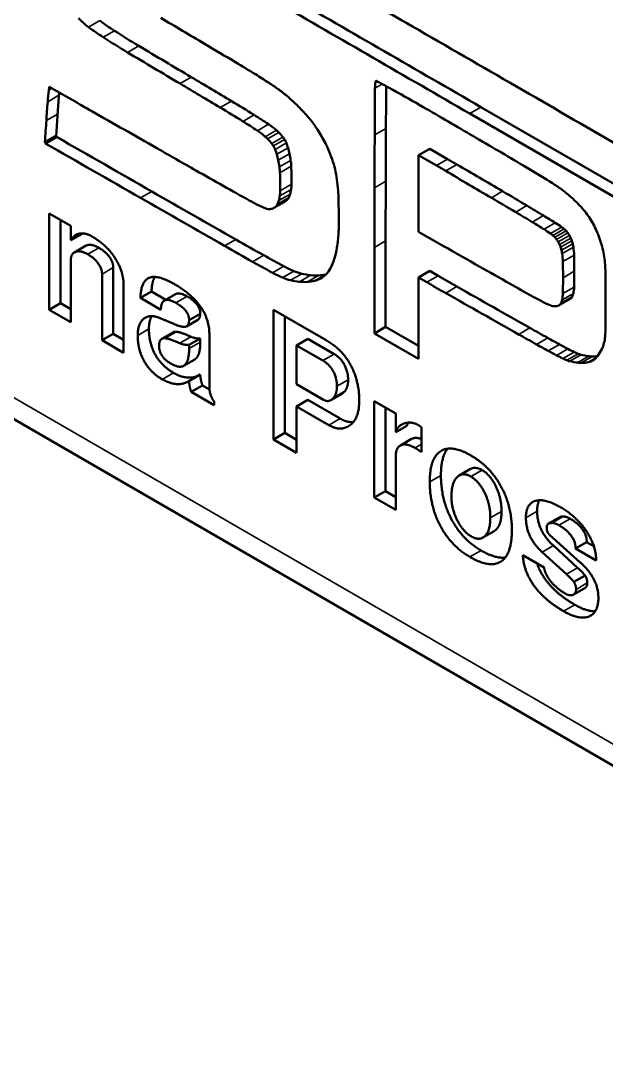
# Model space of a CAD drawing. Header units: inches. Extents: x -20.7 to 49, y -43 to 17.2.
# Drawn here: x -18.322 to -16.14, y -9.026 to -5.21 of the extents above; entities that cross this region are included whole.
import ezdxf

# ---------------------------------------------------------------- set-up
doc = ezdxf.new("R2010")
doc.units = ezdxf.units.IN
doc.header["$MEASUREMENT"] = 0
doc.layers.add('Visible (ANSI)', color=7, linetype='Continuous', lineweight=50)
doc.layers.add('Visible Narrow (ANSI)', color=7, linetype='Continuous', lineweight=35)

msp = doc.modelspace()

# ---------------------------------------------------------------- linework, layer by layer
at = {"layer": 'Visible (ANSI)'}
for p, q in [((-20.66641742642723, -5.354012772412722), (-14.30584887417694, -9.026288738253491)), ((-18.21634380644848, -5.469354653335103), (-18.21486489894385, -5.457158498948461)), ((-18.21486489894385, -5.457158498948461), (-18.10971665165224, -5.516875351595544)), ((-15.7037154780267, -6.053799111724228), (-16.60762189301346, -5.531988608741021)), ((-15.74547375250622, -6.077908262735873), (-16.64938016749298, -5.556097759752666)), ((-16.84003608765901, -5.71111177465129), (-16.79827781317949, -5.687002623639645)), ((-16.84003608765901, -5.71111177465129), (-16.84003608765901, -5.995924807594158)), ((-16.77344452130503, -5.749589833157549), (-16.84003608765901, -5.71111177465129)), ((-16.73168624682551, -5.725480682145903), (-16.79827781317949, -5.687002623639645)), ((-17.37794841104986, -5.907113688844465), (-17.33619013657034, -5.88300453783282)), ((-18.21458766583158, -5.927585011195958), (-18.1343832039619, -5.973891078846631)), ((-18.21458766583158, -6.286035219082943), (-18.21458766583158, -5.927585011195958)), ((-18.17282939135206, -6.261926068071298), (-18.17282939135206, -5.951694162207604)), ((-18.1343832039619, -5.973891078846631), (-18.1343832039619, -6.027508630863198)), ((-18.1343832039619, -6.027508630863198), (-18.09262492948238, -6.003399479851553)), ((-16.84003608765901, -5.995924807594158), (-16.74654546494529, -6.049089706411713)), ((-18.12125501403575, -6.072352517247985), (-18.07949673955623, -6.04824336623634)), ((-17.00405472399896, -6.373985201551945), (-17.00401815965245, -6.053933142998095)), ((-16.96229644951944, -6.3498760505403), (-16.96225988517293, -6.02982399198645)), ((-18.1343832039619, -6.101373370354554), (-18.1343832039619, -6.332341286733614)), ((-17.97637716693441, -6.375347812721729), (-17.97637716693441, -6.129381979694677)), ((-16.84003608765901, -6.165653553097517), (-16.79827781317949, -6.141544402085872)), ((-16.76711427227483, -6.159548044361107), (-16.79827781317949, -6.141544402085872)), ((-18.01813544141393, -6.399456963733374), (-18.01813544141393, -6.153491130706323)), ((-16.84003608765901, -6.165653553097517), (-16.84003608765901, -6.468681405394933)), ((-16.80887254675435, -6.183657195372752), (-16.84003608765901, -6.165653553097517)), ((-17.93793097954424, -6.194547927530198), (-17.93793097954424, -6.445763031384046)), ((-17.87558581080344, -6.242166312887569), (-17.83382753632392, -6.218057161875924)), ((-17.78064013630374, -6.24876492159507), (-17.83382753632392, -6.218057161875924)), ((-17.79927792198005, -6.286222693041043), (-17.87558581080344, -6.242166312887569)), ((-17.78595681334681, -6.251834506517082), (-17.74419853886729, -6.227725355505437)), ((-16.31671775395882, -6.269458458165047), (-16.2749594794793, -6.245349307153401)), ((-18.21458766583158, -6.286035219082943), (-18.17282939135206, -6.261926068071298)), ((-18.1343832039619, -6.332341286733614), (-18.21458766583158, -6.286035219082943)), ((-18.1343832039619, -6.284122984710324), (-18.17282939135206, -6.261926068071298)), ((-17.3797468906617, -6.285847745124843), (-17.18329466624404, -6.399269489775275)), ((-17.3797468906617, -6.768030765357752), (-17.3797468906617, -6.285847745124843)), ((-17.70363870132141, -6.347639161714565), (-17.66188042684189, -6.32353001070292)), ((-17.69407044972994, -6.325217276325819), (-17.65231217525042, -6.301108125314173)), ((-17.33798861618218, -6.743921614346107), (-17.33798861618218, -6.309956896136488)), ((-17.79580272045888, -6.394270441391868), (-17.75404444597936, -6.370161290380222)), ((-17.785639916318, -6.391958005409379), (-17.74388164183848, -6.367848854397733)), ((-17.00405472399896, -6.373985201551945), (-16.96229644951944, -6.3498760505403)), ((-16.84003608765901, -6.420463103371643), (-16.96229644951944, -6.3498760505403)), ((-18.01813544141393, -6.399456963733374), (-17.97637716693441, -6.375347812721729)), ((-17.93793097954424, -6.445763031384046), (-18.01813544141393, -6.399456963733374)), ((-17.93793097954424, -6.397544729360756), (-17.97637716693441, -6.375347812721729)), ((-17.69407044972994, -6.416704567878563), (-17.65231217525042, -6.392595416866918)), ((-17.65231217525042, -6.40646848976631), (-17.65231217525042, -6.392595416866918)), ((-17.6184119897476, -6.380147146049086), (-17.6184119897476, -6.578119645802566)), ((-17.29369756922256, -6.418391833501462), (-17.25193929474304, -6.394282682489817)), ((-17.15387553974448, -6.450899817835984), (-17.25193929474304, -6.394282682489817)), ((-16.84003608765901, -6.468681405394933), (-17.00405472399896, -6.373985201551945)), ((-17.69407044972994, -6.430577640777955), (-17.69407044972994, -6.416704567878563)), ((-17.195633814224, -6.475008968847629), (-17.29369756922256, -6.418391833501462)), ((-17.29369756922256, -6.418391833501462), (-17.29369756922256, -6.562746781238376)), ((-17.71440325495717, -6.494490793888473), (-17.67264498047765, -6.470381642876828)), ((-17.69471987857099, -6.551310869794283), (-17.65296160409147, -6.527201718782638)), ((-17.29369756922256, -6.562746781238376), (-17.19336081328032, -6.620676234291241)), ((-17.68595258921681, -6.591242822869559), (-17.64419431473729, -6.567133671857913)), ((-17.60055269661873, -6.640548473849829), (-17.68595258921681, -6.591242822869559)), ((-17.61827941476975, -6.582095646330197), (-17.64419431473729, -6.567133671857913)), ((-17.16635125569042, -6.622386541264588), (-17.1245929812109, -6.598277390252942)), ((-17.15796694144309, -6.615239489506344), (-17.11620866696357, -6.591130338494699)), ((-17.60055269661873, -6.628550140531436), (-17.60055269661873, -6.640548473849829)), ((-17.29369756922256, -6.645610270718525), (-17.25193929474304, -6.621501119706879)), ((-17.1321196735693, -6.690679010245739), (-17.25193929474304, -6.621501119706879)), ((-17.0050264493758, -6.625925505118038), (-16.92482198750611, -6.67223157276871)), ((-17.0050264493758, -6.984375713005021), (-17.0050264493758, -6.625925505118038)), ((-17.29369756922256, -6.645610270718525), (-17.29369756922256, -6.817711364254222)), ((-17.17387794804882, -6.714788161257384), (-17.29369756922256, -6.645610270718525)), ((-16.96326817489627, -6.960266561993376), (-16.96326817489627, -6.650034656129683)), ((-16.92482198750611, -6.67223157276871), (-16.92482198750611, -6.741596937265668)), ((-17.3797468906617, -6.768030765357752), (-17.33798861618218, -6.743921614346107)), ((-17.29369756922256, -6.769493062230931), (-17.33798861618218, -6.743921614346107)), ((-16.92482198750611, -6.741596937265668), (-16.88306371302659, -6.717487786254023)), ((-16.82903123345122, -6.723037015413778), (-16.82903123345122, -6.815649150715123)), ((-17.29369756922256, -6.817711364254222), (-17.3797468906617, -6.768030765357752)), ((-16.90714920642669, -6.790770897499476), (-16.86539093194717, -6.766661746487831)), ((-16.92482198750611, -6.831584437153613), (-16.92482198750611, -7.030681780655693)), ((-16.6881001872433, -6.902331168491227), (-16.64634191276378, -6.878222017479581)), ((-17.0050264493758, -6.984375713005021), (-16.96326817489627, -6.960266561993376)), ((-16.92482198750611, -6.982463478632403), (-16.96326817489627, -6.960266561993376)), ((-16.92482198750611, -7.030681780655693), (-17.0050264493758, -6.984375713005021)), ((-16.35602886966547, -7.081525303948502), (-16.31427059518595, -7.057416152936857)), ((-16.34715503339206, -7.079237535803563), (-16.30539675891254, -7.055128384791918)), ((-16.59979589405597, -7.133266284662083), (-16.55803761957645, -7.109157133650438)), ((-16.35235046412046, -7.123106441998938), (-16.23772627367512, -7.225654697079575)), ((-16.24759759205908, -7.245601926221405), (-16.33786820096504, -7.163113384657454)), ((-16.255585566804, -7.174474306518306), (-16.21382729232448, -7.150365155506661)), ((-16.18695344169322, -7.165880780402779), (-16.21382729232448, -7.150365155506661)), ((-16.4513883623806, -7.198658447113191), (-16.37248275819301, -7.244214618931465)), ((-16.2893558665386, -7.26971107723305), (-16.37962647544457, -7.1872225356691)), ((-16.17830353471904, -7.219093108546081), (-16.255585566804, -7.174474306518306)), ((-16.26143042637345, -7.298582066780431), (-16.21967215189393, -7.274472915768786)), ((-16.26231476939545, -7.345486708093242), (-16.22055649491593, -7.321377557081597))]:
    msp.add_line(p, q, dxfattribs=at)
for centre, major_axis, ratio, start_param, end_param in [((-15.84172924837418, -1343.945202862915), (819.4303217802291, -1419.294950586067), 0.5773502691896257, 2.357075126349832, 2.357371126349292), ((-16.58432003759128, -1310.071571963932), (-798.8263174365055, 1383.607768223171), 0.5773502691896257, 5.497844733846536, 5.498481271449939), ((-16.54256176311176, -1310.04746281292), (-798.8263174365055, 1383.607768223171), 0.5773502691896257, 5.497844733846536, 5.498481271449939), ((-18.04545179455095, -5.060222925556531), (-0.1159531633654792, 0.2008367702473719), 0.5773502691896258, 1.978070362610501, 2.213567604955896), ((-17.93523679591086, -4.525174454568746), (-0.456499281329668, 0.7906799488817721), 0.5773502691896256, 2.213568291378627, 2.298591484317427), ((-16.61211538387863, 91.52721757874778), (59.65890067261019, -103.332247088666), 0.5773502691896257, 5.483709207286358, 5.485645207135187), ((-17.97699507039038, -4.54928360558039), (-0.456499281329668, 0.7906799488817721), 0.5773502691896256, 2.213568291378627, 2.298591484317427), ((-17.840251518295, -2.67809157778331), (-1.623119299739096, 2.811325093894118), 0.5773502691896257, 2.298590823245307, 2.338409507909283), ((-15.72614770479738, -1496.780343821945), (912.9815207604834, -1581.330380328875), 0.5773502691896256, 2.356774407754537, 2.357074407753975), ((-17.88200979277452, -2.702200728794955), (-1.623119299739096, 2.811325093894118), 0.5773502691896257, 2.298590823245307, 2.338409507909283), ((-17.94358644518659, -34.32338474618737), (17.8850010467276, -30.97773050635901), 0.577350269189626, 2.339481550370373, 2.344053548379344), ((-17.25075875108082, 37.91297438473907), (-26.72188336881681, 46.28365966872688), 0.5773502691896257, 2.338409345107664, 2.343573342238757), ((-17.2090004766013, 37.93708353575071), (-26.72188336881681, 46.28365966872688), 0.5773502691896257, 2.338409345107664, 2.343573342238757), ((-17.59486000382535, -10.43334487003134), (3.130045082935573, -5.4213971136263), 0.5773502691896257, 2.322877524408128, 2.339481429042408), ((-17.51414495667402, -7.683458939972103), (1.416602835627054, -2.453628085452539), 0.5773502691896258, 2.297464468573583, 2.322876126700528), ((-18.14680749570808, -43.54726197200255), (-23.4829193524953, 40.67360942856433), 0.5773502691896256, 5.480662989049133, 5.485166987145628), ((-18.10504922122856, -43.52315282099091), (-23.4829193524953, 40.67360942856433), 0.5773502691896256, 5.480662989049133, 5.485166987145628), ((-17.42842275794925, -6.049477035957707), (0.3839095331274518, -0.6649508168868855), 0.5773502691896255, 2.230337486483585, 2.297463184545499), ((-16.8516911250965, -5.549940704369442), (-0.1062538866603202, 0.1840371301973395), 0.5773502691896258, 0.6535125750144335, 0.7781082628256577), ((-16.9452557626677, -5.481589024085976), (-0.03951409916108949, 0.06844042736232168), 0.5773502691896257, 0.5887239911471767, 0.65351432438539), ((-16.99329145954045, -5.442803840727849), (-0.004880053503209216, 0.008452500611212848), 0.5773502691896258, 0.286385001778644, 0.5887239237072874), ((-16.99655487316151, -5.438865923183642), (-0.002251994095445549, 0.003900568191656807), 0.5773502691896257, 6.071783556126975, 6.569569807039721), ((-16.99526600127473, -5.441911662124486), (-0.003930422183786712, 0.006807690917514402), 0.5773502691896257, 5.74369224536032, 6.071782495624936), ((-16.99377254641038, -5.44964485040641), (0.008268497071302394, -0.01432145702973218), 0.5773502691896256, 2.396444472286696, 2.602099073856863), ((-16.85411224405745, -9.53477564198372), (2.462500295796312, -4.265175625973189), 0.5773502691896256, 2.392751916986093, 2.396443915937647), ((-16.92166192223264, -7.36310313871902), (1.15563715761518, -2.00162227210425), 0.5773502691896257, 2.38357599987717, 2.392751983781242), ((-16.8894171675529, -8.740975697140206), (1.988320309293401, -3.443871797417709), 0.5773502691896257, 2.377465620601757, 2.383577615845004), ((139.0946090406627, -96.84990884810772), (-110.3503427738854, 191.1324003170105), 0.577350269189626, 0.77819840292491, 0.7790752937976295), ((-15.77819018357123, -1394.577964230218), (850.4139896111179, -1472.96023747401), 0.5773502691896257, 2.356457801483829, 2.356773801483172), ((-17.36213194669795, -6.091606538619408), (-0.6091685612500051, 1.055110898458641), 0.5773502691896258, 0.6552800237241181, 0.7011260160846842), ((-12.84856536206667, -9.085478209092253), (-3.782475985704423, 6.55144058564923), 0.5773502691896257, 0.7011259465797366, 0.7130139115785656), ((-17.32037367221843, -6.067497387607763), (-0.6091685612500051, 1.055110898458641), 0.5773502691896258, 0.6905086388637711, 0.7011260160846842), ((-17.3991022247848, -5.798817402446532), (0.2187397155791271, -0.3788683010162659), 0.5773502691896256, 2.116563282912455, 2.230336591245143), ((-17.41345125015348, -5.858346629589601), (0.2614884695852522, -0.4529113149151484), 0.5773502691896256, 2.017043364635768, 2.116562825112862), ((139.0528507661832, -96.87401799911935), (-110.3503427738854, 191.1324003170105), 0.5773502691896258, 0.778107293816527, 0.7790752937976304), ((-16.8303731026611, -11.9796578554893), (3.951168835201339, -6.8436251718524), 0.5773502691896257, 2.356922206314486, 2.377466025677428), ((-12.89032363654619, -9.1095873601039), (-3.782475985704421, 6.551440585649229), 0.577350269189626, 0.7011259465797366, 0.7130139115785656), ((-17.41778309860245, -103.8607676826658), (59.98044899577928, -103.8891851214977), 0.5773502691896255, 2.3637237538031, 2.364351753797941), ((-17.6022799174179, -9.91476769599704), (-2.72127088150669, 4.713379427927335), 0.5773502691896256, 5.458668415680311, 5.480664193972009), ((-17.40687915287905, -5.840630937392726), (0.2475205495372373, -0.4287181677159233), 0.5773502691896257, 1.915126425619697, 2.017044364708156), ((-16.80796568758864, -47.55233636128835), (25.72698016278074, -44.56043676725901), 0.5773502691896257, 2.35177412471527, 2.356922121872945), ((27.86494675434795, -36.0003161967671), (-32.64686078881254, 56.54602159385149), 0.5773502691896256, 0.7130138573801954, 0.7145418573058713), ((-15.34714091949187, -422.5683394189323), (254.4216111585435, -440.6711570701909), 0.5773502691896258, 2.36305146817744, 2.36372446206437), ((-17.64403819189742, -9.938876847008686), (-2.72127088150669, 4.713379427927335), 0.5773502691896256, 5.458668415680311, 5.480664193972009), ((-17.51377565001427, -7.354744318093276), (-1.121067926173658, 1.941746606868651), 0.5773502691896257, 5.42462126244587, 5.458668440175377), ((-17.35208021223263, -5.73823443557998), (0.1567546515572447, -0.2715070208199036), 0.5773502691896258, 1.771617701141533, 1.915128093796831), ((27.82318847986845, -36.02442534777873), (-32.64686078881256, 56.54602159385147), 0.5773502691896258, 0.7130138573801936, 0.7145418573058704), ((-17.55553392449379, -7.378853469104921), (-1.121067926173658, 1.941746606868651), 0.5773502691896257, 5.42462126244587, 5.458668440175377), ((-17.41016106729831, -5.782243910243799), (-0.1187972324575033, 0.2057628424149662), 0.5773502691896257, 5.247397025490667, 5.424620969621892), ((-17.30073202927138, -5.678279175832231), (0.09095985673433733, -0.1575470933130584), 0.5773502691896258, 1.639709819365123, 1.771617982497109), ((-18.18393665408463, -5.640044002553361), (-0.003472382337925785, 0.006014342632592263), 0.577350269189626, 0.7145425381390789, 1.570793368196513), ((-18.18534854840822, -5.640859150474286), (-0.002060492191574234, 0.003568877164406009), 0.5773502691896258, 1.570793368196426, 2.360756231580712), ((-118.571421700767, 25460.90724550761), (-15559.68423109278, 26950.1636379847), 0.5773502691896256, 2.360756531917206, 2.360772531917206), ((-17.45191934177783, -5.806353061255444), (-0.1187972324575033, 0.2057628424149662), 0.5773502691896257, 5.247397025490667, 5.424620969621892), ((-17.43062571181315, -5.722510213426019), (-0.0580307863837929, 0.1005122704199055), 0.5773502691896257, 5.142909559579042, 5.24739778683105), ((-17.38886743733363, -5.698401062414375), (-0.0580307863837929, 0.1005122704199055), 0.5773502691896257, 5.142909559579042, 5.24739778683105), ((-17.45083244103695, -5.716328033330733), (-0.1108604939527281, 0.112443467600198), 0.8096492494910007, 4.568026201085818, 4.717413482080303), ((-17.37302501970269, -5.68060420035644), (-0.03822199182505234, 0.06620243180747297), 0.5773502691896258, 4.808413817363437, 4.948208873563157), ((-17.41774825147125, -5.765873180313203), (0.2169503686879126, -0.3757690612882643), 0.5773502691896257, 1.501910819218212, 1.639708365885392), ((29.77048497692839, -32.9818963555339), (-33.07449603718381, 57.28670757113782), 0.5773502691896258, 0.779075939301908, 0.7827199382938304), ((29.8122432514079, -32.95778720452226), (-33.07449603718379, 57.28670757113782), 0.5773502691896258, 0.779075939301908, 0.7827199382938304), ((-16.81893921016479, -50.41587822465824), (27.48443112421102, -47.60443112426744), 0.5773502691896257, 2.346982458035921, 2.351774455743426), ((-18.22569492856415, -5.664153153565005), (-0.003472382337925785, 0.006014342632592263), 0.577350269189626, 0.7145425381390789, 1.570793368196513), ((-18.22710682288774, -5.664968301485931), (-0.002060492191574234, 0.003568877164406009), 0.5773502691896258, 1.570793368196426, 2.360756231580712), ((-118.6131799752465, 25460.88313635659), (-15559.68423109278, 26950.1636379847), 0.5773502691896256, 2.360756531917206, 2.360772531917206), ((-18.24475987021414, 67.21286303776336), (44.489456149245, -77.05799845160001), 0.5773502691896255, 5.50462873490561, 5.506940734648141), ((-17.49259071551647, -5.740437184342378), (-0.1108604939527281, 0.112443467600198), 0.8096492494910007, 4.568026201085818, 4.717413482080303), ((-17.41478329418221, -5.704713351368084), (-0.03822199182505234, 0.06620243180747297), 0.5773502691896256, 4.808413817363437, 4.948208873563157), ((-17.3987779135189, -5.691532788429463), (-0.02042863142890912, 0.03538342756396897), 0.577350269189626, 4.450217074422553, 4.808412536894604), ((-17.35701963903938, -5.667423637417818), (-0.02042863142890913, 0.03538342756396898), 0.5773502691896258, 4.450217074422553, 4.808412536894604), ((-17.42021650034413, -5.673031916035859), (-0.07201756080718305, 0.1247380743552049), 0.577350269189626, 4.309990547948091, 4.450217075083064), ((-17.45896457289911, -5.668687433284783), (-0.1015568169033933, 0.1759015667316227), 0.5773502691896257, 4.189160554835905, 4.309991788111608), ((-17.28344423968344, -5.70835112518095), (0.09101590300697951, -0.1576441683048494), 0.5773502691896258, 1.370058838107038, 1.501911062090107), ((-17.46197477482365, -5.697141067047504), (-0.07201756080718302, 0.1247380743552049), 0.577350269189626, 4.309990547948091, 4.450217075083064), ((-17.50072284737863, -5.692796584296428), (-0.1015568169033933, 0.1759015667316226), 0.5773502691896258, 4.189160554835901, 4.309991788111608), ((-17.55360832705426, -5.643371497217244), (-0.1708477974813135, 0.2959170655988321), 0.5773502691896258, 4.107317354319107, 4.18916193076595), ((-17.3641367869685, -5.723431265844815), (0.1594391968372884, -0.2761567896401584), 0.577350269189626, 1.239314293589922, 1.370057669784368), ((-17.59536660153378, -5.66748064822889), (-0.1708477974813135, 0.2959170655988321), 0.5773502691896258, 4.107317354319107, 4.18916193076595), ((-17.49390590929388, -5.704700591831266), (-0.09792177857090778, 0.1696054956522983), 0.5773502691896258, 3.97751532487071, 4.107317743216104), ((-17.45214763481436, -5.680591440819621), (-0.09792177857090778, 0.1696054956522983), 0.5773502691896258, 3.97751532487071, 4.107317743216104), ((-18.13853165026516, -5.324358010395649), (-0.5838878537387627, 1.011323428597743), 0.5773502691896258, 3.908236338609584, 3.977486362140028), ((-17.34155428103281, -5.723746937770558), (0.1416717673507357, -0.2453826990495518), 0.577350269189626, 1.096452768651577, 1.239314293589922), ((-16.77655873048807, -14.56763210346804), (-5.401027511264109, 9.354854062586725), 0.5773502691896257, 5.492831431008471, 5.49737942904864), ((-16.73480045600855, -14.5435229524564), (-5.401027511264109, 9.354854062586725), 0.5773502691896257, 5.492831431008471, 5.49737942904864), ((-16.90274332147243, -53.22420314337289), (-29.14768355552881, 50.48526884111573), 0.5773502691896257, 5.488664581842357, 5.492794638126202), ((-16.49594415710662, -10.11710171248352), (2.69132321365873, -4.66150854564711), 0.5773502691896257, 2.320598957809796, 2.346982575188346), ((-17.65991686094992, -5.7627383182234), (0.4486066615233703, -0.2541483006819085), 0.01669936910333912, 4.701944743404946, 5.157821192368069), ((-18.18028992474468, -5.348467161407294), (-0.5838878537387628, 1.011323428597743), 0.5773502691896257, 3.908236338609584, 3.977486362140029), ((-17.36384189404989, -5.719152940245585), (0.1582259064911323, -0.2740553091162832), 0.5773502691896257, 0.9620275136004501, 1.096452884672019), ((-16.94450159595195, -53.24831229438455), (-29.1476835555288, 50.48526884111574), 0.5773502691896256, 5.488664581842357, 5.492794638126202), ((-17.47254302530167, -5.719402838920407), (-0.1130825826849363, 0.1958647786613913), 0.5773502691896258, 3.668696698019883, 3.77585478607956), ((-17.44729806179879, -5.738417455448229), (-0.09502587220578813, 0.1645896386939495), 0.5773502691896257, 3.775854175127458, 3.908265788272673), ((-17.49554776008964, -5.670257428675852), (0.2528278873796588, -0.4379107465118713), 0.5773502691896257, 0.8674053831150372, 0.9620277293590247), ((58.55566919172228, -49.68992108806227), (-53.42876778125487, 92.54134038293243), 0.5773502691896261, 0.7827214156539828, 0.7852654153109695), ((58.59742746620178, -49.66581193705063), (-53.42876778125485, 92.54134038293245), 0.5773502691896257, 0.7827214156539828, 0.7852654153109695), ((-16.40799906198875, -7.316207719200142), (0.9439327439784203, -1.634939471498754), 0.5773502691896257, 2.300951553743925, 2.320599395725566), ((-16.35384905772862, -6.216774442644613), (0.2504672954952734, -0.4338220814322405), 0.5773502691896256, 2.248243603181528, 2.300952552182695), ((-16.34249735017235, -6.102378452648128), (0.1759672275332755, -0.3047841785547082), 0.5773502691896256, 2.183002143781327, 2.248244357613379), ((-19.74153338036082, 465.9869987572555), (-288.295177072886, 499.341894267373), 0.5773502691896257, 2.360772532945184, 2.361540532935745), ((-19.6997751058813, 466.0111079082671), (-288.295177072886, 499.341894267373), 0.5773502691896257, 2.360772532945184, 2.361540532935745), ((-17.51430129978119, -5.743511989932052), (-0.1130825826849363, 0.1958647786613913), 0.5773502691896258, 3.668696698019883, 3.77585478607956), ((-17.48905633627831, -5.762526606459875), (-0.09502587220578813, 0.1645896386939495), 0.5773502691896257, 3.775854175127458, 3.908265788272673), ((-17.38627172409766, -5.800901645293564), (-0.05107610610993152, 0.0815044565136087), 0.5772665851334997, 3.120690689343704, 3.466820707056025), ((-17.39718196065705, -5.785902743329246), (0.05796588321558179, -0.1003998548349916), 0.5773502691896257, 0.3504185186830595, 0.5271040444304476), ((-17.61417127129751, -5.613027911926386), (0.3369902036094311, -0.5836841543045154), 0.5773502691896258, 0.8109684791013372, 0.8674047339625739), ((-19.97444636372935, -4.320026746157778), (2.006502486946696, -3.475364252904985), 0.5773502691896258, 0.7958843931556814, 0.810968321655908), ((-16.78741013198912, -33.34475840082222), (-16.90325171946188, 29.27729079123396), 0.5773502691896256, 5.484847984982738, 5.488627983857525), ((-16.7456518575096, -33.32064924981058), (-16.90325171946188, 29.27729079123396), 0.5773502691896256, 5.484847984982738, 5.488627983857525), ((-16.36275482705786, -6.224387237720308), (0.2590876951997566, -0.4487530517019592), 0.5773502691896258, 2.134179662565588, 2.183001238077749), ((-16.33930154996508, -6.117956604496515), (0.1837720034342862, -0.31830244695695), 0.5773502691896257, 1.946644067580397, 2.134178541797986), ((-17.48340288574274, -5.057777037149034), (0.498403056555228, -0.86325941660128), 0.5773502691896256, 5.516142895152365, 5.564480542050872), ((-17.46418502095504, -5.401109182081823), (0.2944971374401921, -0.5100840047300073), 0.5773502691896257, 5.564480599421016, 5.616909722204873), ((-17.42300029662577, -5.822216297228058), (0.04944714879993935, -0.08564497401091335), 0.5773502691896257, 5.616909722204835, 5.813115461979035), ((-17.41477107895692, -5.856096523781666), (0.03068418340603094, -0.05314656464800742), 0.5773502691896257, 5.813115356220344, 6.07889552940774), ((-17.43814320243107, -5.801510099433748), (0.06078985325380232, -0.1052911144202418), 0.5773502691896256, 6.078896666265179, 6.238248188270635), ((-17.42802999857718, -5.825010796305209), (-0.05107610610993152, 0.0815044565136087), 0.5772665851334997, 3.076042118203908, 3.466820707056066), ((-17.43894023513657, -5.810011894340891), (0.05796588321558175, -0.1003998548349916), 0.577350269189626, 0.3504185186830595, 0.5271040444304548), ((-16.50765640138914, -12.21957879472947), (-3.896304978734552, 6.748598184951819), 0.5773502691896258, 5.473606461081418, 5.4848464314975), ((-16.29155562121554, -6.018517615884575), (0.09898580809638917, -0.1714484488512088), 0.5773502691896257, 1.648647094303625, 1.946642567932814), ((-20.09754032572189, -4.250453562771763), (2.093547877594176, -3.626131292071098), 0.5773502691896258, 0.7815178051801581, 0.7958857433864539), ((-16.54941467586866, -12.24368794574112), (-3.896304978734552, 6.748598184951819), 0.5773502691896258, 5.473606461081418, 5.4848464314975), ((-16.44869547553696, -9.438371582964578), (-2.171820460032795, 3.761703381694415), 0.5773502691896257, 5.459424918146015, 5.47360485874631), ((-16.28585645906088, -6.014113528243503), (0.09278562857934317, -0.1607094229116372), 0.577350269189626, 1.339113617477929, 1.648646726282464), ((-17.49123734657148, -5.766881492958163), (0.2505994919282533, -0.434051052370681), 0.5773502691896257, 0.7129570309985702, 0.7815183159888299), ((-16.49045375001648, -9.462480733976225), (-2.171820460032795, 3.761703381694415), 0.5773502691896257, 5.459424918146015, 5.47360485874631), ((-16.38516395716918, -6.355594975747186), (-0.2305954731096993, 0.3994030754213821), 0.5773502691896257, 5.385716046583035, 5.459423528961884), ((-16.34340568268966, -6.331485824735542), (-0.2305954731096993, 0.3994030754213821), 0.5773502691896257, 5.385716046583035, 5.459423528961884), ((-16.31710706597603, -6.076842548461976), (-0.0643178594992747, 0.1114018004868202), 0.5773502691896257, 5.282330450332243, 5.385716046583062), ((-16.30586176556559, -6.024003572516678), (-0.02712496513576206, 0.04698181776867432), 0.5773502691896257, 5.085255049090414, 5.282331430159228), ((-17.56342656682039, 3.348507945728641), (-5.724629152656528, 9.915348546892446), 0.5773502691896257, 2.361540618969343, 2.374368574991621), ((-17.69308300592409, -5.633432301792752), (0.3937012410667621, -0.6819105525305542), 0.5773502691896261, 0.6236398769499587, 0.7129570295640795), ((-16.35886534045555, -6.100951699473621), (-0.0643178594992747, 0.1114018004868202), 0.5773502691896257, 5.282330450332243, 5.385716046583062), ((-16.34762004004511, -6.048112723528323), (-0.02712496513576206, 0.04698181776867432), 0.5773502691896257, 5.085255049090414, 5.282331430159228), ((-16.34588238129485, -6.044531351570519), (-0.02406037360176027, 0.04167378952733779), 0.5773502691896258, 4.873609812446248, 5.08525608032012), ((-16.36057475445988, -6.059604056682169), (-0.04183685721976852, 0.0724635623336439), 0.5773502691896258, 4.733747788433671, 4.873610761572836), ((-16.30412410681533, -6.020422200558874), (-0.02406037360176027, 0.04167378952733779), 0.5773502691896258, 4.873609812446248, 5.08525608032012), ((-16.31881647998036, -6.035494905670522), (-0.04183685721976852, 0.0724635623336439), 0.5773502691896258, 4.733747788433671, 4.873610761572836), ((-16.30562942918509, -6.027216616744473), (-0.02835889088047507, 0.0491190398512845), 0.577350269189626, 4.545323630266408, 4.733748135932452), ((-16.31058257800854, -6.028425662781173), (-0.03265712976557807, 0.0565638079833511), 0.5773502691896258, 4.375821041089358, 4.545323510031992), ((-16.32035873691756, -6.028218135296513), (-0.0403298702605424, 0.06985338435391085), 0.577350269189626, 4.224637526795854, 4.375821495004667), ((-16.35089460832183, -6.022992476780019), (0.1468535575602848, -0.2543578229666539), 0.5773502691896258, 1.119663812238548, 1.339113617477938), ((-17.60518484129991, 3.324398794716996), (-5.724629152656528, 9.915348546892446), 0.5773502691896257, 2.361540618969343, 2.374368574991621), ((-17.46772798096941, -5.806004631726717), (0.2322434264498644, -0.4022574143350507), 0.5773502691896257, 0.4910209816900037, 0.6236403666338468), ((-17.31596955052153, 81.70794104449831), (53.54017889648497, -92.73431009503895), 0.5773502691896256, 5.505307615996195, 5.507091615877906), ((-16.34738770366461, -6.051325767756119), (-0.02835889088047507, 0.0491190398512845), 0.577350269189626, 4.545323630266408, 4.733748135932452), ((-16.35234085248806, -6.052534813792819), (-0.03265712976557807, 0.0565638079833511), 0.5773502691896258, 4.375821041089358, 4.545323510031992), ((-16.36211701139708, -6.052327286308157), (-0.0403298702605424, 0.06985338435391085), 0.577350269189626, 4.224637526795854, 4.375821495004667), ((-16.40212420851477, -6.043400519628169), (-0.06992038597715174, 0.1211056609972366), 0.5773502691896258, 4.124512361105385, 4.224639443001466), ((-16.36036593403525, -6.019291368616524), (-0.06992038597715174, 0.1211056609972366), 0.5773502691896258, 4.124512361105385, 4.224639443001466), ((-16.40287503358742, -6.004572191434932), (-0.1005749032793981, 0.1742008424462191), 0.5773502691896257, 3.95073362869873, 4.12451221403198), ((-16.3224469211251, -6.028008606273382), (0.1255594230634054, -0.2174753001148534), 0.577350269189626, 0.9838324530621518, 1.119664217874081), ((-17.50274589622907, -0.5418026702827365), (-3.36337413947673, 5.825534894437752), 0.5773502691896256, 2.374369637445916, 2.390033557377262), ((-17.39904711216031, -5.86970224837227), (0.1814956561214532, -0.314359697755406), 0.5773502691896258, 0.3400881726960314, 0.4910218777652071), ((-16.44463330806694, -6.028681342446577), (-0.1005749032793981, 0.1742008424462191), 0.5773502691896257, 3.95073362869873, 4.12451221403198), ((-18.40979465733523, -4.900904037007177), (-1.520081400230287, 2.632858216838936), 0.5773502691896255, 3.926800185337088, 3.950731899784298), ((-16.33557520688666, -6.023477113552616), (0.1350283246324104, -0.2338759187242387), 0.577350269189626, 0.8552083558760195, 0.9838320051323279), ((-17.54450417070859, -0.5659118212943819), (-3.36337413947673, 5.825534894437752), 0.5773502691896256, 2.374369637445916, 2.390033557377262), ((-17.35516767229763, -5.660940948753042), (-0.2789659627984333, 0.4831832211493224), 0.5773502691896255, 2.390033608960437, 2.487038587536787), ((-17.32772306825799, -5.917599504465946), (-0.1302270493648148, 0.2255598660196705), 0.5773502691896257, 2.487037501103794, 2.647583236026392), ((-17.33061520038895, -5.946913586950498), (0.1278812185008077, -0.2214967677772158), 0.577350269189626, 6.269276637838438, 6.623221521858307), ((-16.93008795973387, 33.598372473149), (24.21436552875006, -41.94051136883954), 0.5773502691896257, 5.507091524420952, 5.510319523720209), ((-18.45155293181475, -4.925013188018822), (-1.520081400230288, 2.632858216838936), 0.5773502691896258, 3.926800185337088, 3.950731899784299), ((-18.63621825845853, -4.770125638650994), (-1.680187067245723, 2.910169366689336), 0.5773502691896257, 3.905051368053176, 3.92679915375966), ((-16.73944924109126, -5.822909783338374), (0.4213077054668919, -0.7297263514889202), 0.5773502691896258, 0.7936175567402257, 0.8552086886960621), ((-17.39692594677715, -5.685050099764687), (-0.2789659627984333, 0.4831832211493224), 0.5773502691896255, 2.390033608960437, 2.487038587536787), ((-17.36948134273751, -5.941708655477591), (-0.1302270493648148, 0.2255598660196705), 0.5773502691896257, 2.487037501103794, 2.64758323602639), ((-17.42304086897524, -5.704582908257534), (-0.2620572889949382, 0.453896539033056), 0.5773502691896257, 2.647582264793382, 2.742728316243216), ((-17.394392194916, -5.802401064200152), (0.2083203765140404, -0.3608214763741961), 0.5773502691896256, 5.88432139777532, 5.9964080512356), ((-17.38128259449572, -5.680473757245889), (-0.2620572889949382, 0.453896539033056), 0.5773502691896256, 2.647582264793382, 2.742728316243216), ((-17.36585917211985, -5.87938260637631), (0.1661300555052884, -0.2877456967993972), 0.5773502691896258, 5.996409029084209, 6.129224198337203), ((-17.35263392043648, -5.778291913188507), (0.2083203765140404, -0.3608214763741961), 0.5773502691896256, 5.88432139777532, 5.9964080512356), ((-17.35215839778974, -5.908925223814923), (0.1497184119124211, -0.2593198962608388), 0.5773502691896257, 6.129223952009118, 6.269354596996438), ((-17.32410089764033, -5.855273455364665), (0.1661300555052884, -0.2877456967993972), 0.5773502691896258, 5.996409029084209, 6.129224198337203), ((-17.31040012331022, -5.884816072803278), (0.1497184119124211, -0.2593198962608387), 0.5773502691896257, 6.129223952009117, 6.136623144140804), ((-16.76454246962208, 3.225409623788344), (-5.74799894336651, 9.955826211764384), 0.5773502691896256, 2.355878112415924, 2.364522098960361), ((-18.67797653293805, -4.79423478966264), (-1.680187067245723, 2.910169366689336), 0.5773502691896261, 3.905051368053176, 3.92679915375966), ((-26.13530641630577, -0.4871892209367632), (7.065405467762083, -12.23764124623887), 0.5773502691896257, 0.7775351248348317, 0.7936004484147627), ((-16.8063007441016, 3.201300472776698), (-5.74799894336651, 9.955826211764384), 0.5773502691896256, 2.355878112415924, 2.364522098960361), ((-17.50437706083792, 106.0806684297888), (-68.47433483261625, 118.601026944591), 0.5773502691896256, 2.364533603074289, 2.367335116266101), ((-16.96443427569913, 36.77927523333182), (26.15027178980879, -45.29359937168395), 0.5773502691896256, 5.510320504101451, 5.512688503824819), ((-16.36319422572653, -6.140049508976217), (-0.07252946156577067, 0.1256247124775115), 0.5773502691896256, 3.692263918251143, 3.905050969071866), ((-17.54613533531744, 106.0565592787771), (-68.47433483261625, 118.601026944591), 0.5773502691896256, 2.364533603074289, 2.367335116266101), ((-16.42506555380153, -5.32452524609181), (0.5549189028902803, -0.9611477338863456), 0.5773502691896257, 5.512688815458571, 5.550503688877994), ((-16.41833173434703, -5.475771150710972), (0.4645553077419784, -0.804633395934902), 0.5773502691896256, 5.550503518697639, 5.58141090358327), ((-16.38280843261182, -6.183058118521142), (-0.05642976045775471, 0.09773921217175878), 0.5773502691896258, 3.543028669174701, 3.692263388795327), ((-16.40495250020605, -6.164158659987862), (-0.07252946156577067, 0.1256247124775115), 0.5773502691896256, 3.692263918251143, 3.905050969071866), ((-16.30110333553235, -6.200066820163746), (0.0261438560530538, -0.04528248698965608), 0.5773502691896257, 0, 0.1265587002968713), ((-16.29974375636922, -6.20206726920223), (0.02492801730113525, -0.04317659249752222), 0.5773502691896257, 0.1265587002968898, 0.4014351859295121), ((-16.3410501581323, -6.158948967509497), (-0.05642976045775471, 0.09773921217175878), 0.5773502691896258, 3.543028669174701, 3.692263388795327), ((-16.37623052177875, -6.080066668990944), (0.1081409451467015, -0.1873056113726061), 0.5773502691896258, 5.581410265435279, 5.67265443603164), ((-16.36352042660627, -6.170475758893573), (0.0564827949502611, -0.09783107060734701), 0.5773502691896256, 5.672653699380236, 5.804505923362616), ((-16.35278481758827, -6.215814941355911), (0.03134054678716554, -0.05428341937236025), 0.5773502691896258, 5.804506992692109, 6.009435510171513), ((-16.37693804489475, -6.152202607661948), (0.06622264055494625, -0.1147009780525381), 0.5773502691896257, 6.009437380511234, 6.142799943328141), ((-16.34286161001187, -6.224175971175391), (0.02614385605305372, -0.04528248698965614), 0.5773502691896257, 6.142801590142279, 6.409744007476467), ((-16.34150203084874, -6.226176420213875), (0.02492801730113525, -0.04317659249752222), 0.5773502691896257, 0.1265587002968898, 0.4014351859295121), ((-16.50411944110126, 1.842351366349539), (-4.991366977276233, 8.645301203865117), 0.5773502691896257, 2.367322379782465, 2.376774362189936), ((-16.58906247923969, -6.085401167396995), (0.3149829225170462, -0.5455664253160548), 0.5773502691896258, 0.6992905364704818, 0.7775525484762156), ((-16.54587771558078, 1.818242215337893), (-4.991366977276233, 8.645301203865117), 0.5773502691896257, 2.367322379782465, 2.376774362189936), ((-16.48129755203289, 0.5488418654083336), (-4.207160112334876, 7.287015070142195), 0.5773502691896257, 2.376774415725468, 2.384114407487013), ((-16.31256426975315, -6.265739539282317), (0.1194679355571683, -0.2069245342603798), 0.5773502691896258, 0.3786738700087167, 0.5254199992601798), ((-16.27950999031535, -6.294976104308984), (0.09528226946946479, -0.1650337317815818), 0.577350269189626, 0.525420650307483, 0.6992910620133408), ((-16.52305582651241, 0.5247327143966883), (-4.207160112334876, 7.287015070142195), 0.5773502691896257, 2.376774415725468, 2.384114407487013), ((-16.40296690425514, -4.509909959071529), (-1.165356067304638, 2.018455917480567), 0.5773502691896256, 2.384114572985311, 2.403194428278848), ((-16.36120862977562, -4.485800808059885), (-1.165356067304638, 2.018455917480567), 0.5773502691896256, 2.384114572985311, 2.403194428278852), ((-16.32696605352701, -5.346213438596581), (-0.6500005454086273, 1.125833969595378), 0.5773502691896255, 2.403193817058099, 2.428197491388582), ((-16.27380246466383, -6.22800596226696), (-0.1274573059678829, 0.2207625297322555), 0.577350269189626, 2.428196274405114, 2.511823706901101), ((-16.37999155587966, -6.193273399089321), (0.1713812556416529, -0.2968410422362929), 0.5773502691896257, 0.2463338144666762, 0.3786735064382558), ((-16.36872432800653, -5.370322589608226), (-0.6500005454086273, 1.125833969595378), 0.5773502691896255, 2.403193817058099, 2.428197491388582), ((-16.31556073914335, -6.252115113278605), (-0.1274573059678829, 0.2207625297322555), 0.577350269189626, 2.428196274405114, 2.511823706901101), ((-16.30091209240786, -6.3683801490002), (-0.06063123482385254, 0.1050163792405665), 0.5773502691896255, 2.511823706901108, 2.6380865555897), ((-16.25885535329391, -6.260920815117194), (-0.1944496641819924, 0.1541676148812675), 0.8328069342291282, 2.07615998415031, 2.203932316305611), ((-16.32184653018307, -6.221360808469394), (0.1436927724055783, -0.2488831824868927), 0.5773502691896256, 5.87334163388636, 5.943128274024739), ((-16.25915381792834, -6.344270997988555), (-0.06063123482385254, 0.1050163792405665), 0.5773502691896255, 2.511823706901108, 2.6380865555897), ((-16.21709707881439, -6.236811664105549), (-0.1944496641819924, 0.1541676148812675), 0.8328069342291282, 2.07615998415031, 2.203932316305611), ((-16.31513482796073, -6.241472245343998), (0.132675438713406, -0.2298006007681098), 0.5773502691896255, 5.94312827402473, 6.101520244069534), ((-16.27804718054134, -6.324983372378895), (0.08648200134456996, -0.1497912202690351), 0.5773502691896256, 6.101520137982503, 6.319783259036281), ((-16.28008825570355, -6.197251657457749), (0.1436927724055783, -0.2488831824868927), 0.5773502691896256, 5.873341633886374, 5.94312827402474), ((-16.27337655348121, -6.217363094332353), (0.1326754387134059, -0.2298006007681097), 0.5773502691896258, 5.94312827402473, 6.062212856638278), ((-16.28442744849434, -6.314452835807808), (0.09264104822269328, -0.1604590023881432), 0.5773502691896256, 0.03659780804757329, 0.2463333868278408)]:
    msp.add_ellipse(centre, major_axis=major_axis, ratio=ratio, start_param=start_param, end_param=end_param, dxfattribs=at)
for points in [[(-18.1343832039619, -6.027508630863198), (-18.10743190705832, -5.983452250709725), (-18.05320459883064, -6.014760401712406)], [(-18.09262492948238, -6.003399479851553), (-18.09212535459215, -6.002582841551825), (-18.09161640790805, -6.00179209783191)], [(-18.05320459883064, -6.014760401712406), (-18.0009255771261, -6.044943708966488), (-17.93793097954424, -6.143555010927028), (-17.93793097954424, -6.194547927530198)], [(-17.97637716693441, -6.129381979694677), (-17.97637716693441, -6.109509740136089), (-18.00495203594062, -6.069765261018913), (-18.02963033190052, -6.055517240203322)], [(-18.07138860638004, -6.079626391214967), (-18.09833990328362, -6.064066052692676), (-18.1343832039619, -6.07625185996917), (-18.1343832039619, -6.101373370354554)], [(-18.01813544141393, -6.153491130706323), (-18.01813544141393, -6.133618891147735), (-18.04671031042013, -6.093874412030559), (-18.07138860638004, -6.079626391214967)], [(-17.87558581080344, -6.242166312887569), (-17.87331280985976, -6.180112432756506), (-17.81194178438053, -6.154053552580622), (-17.746674185855, -6.191735818158699)], [(-17.83382753632392, -6.218057161875924), (-17.83254957992478, -6.183168415601785), (-17.82229025594945, -6.163776592634065)], [(-17.746674185855, -6.191735818158699), (-17.6184119897476, -6.265788031608155), (-17.6184119897476, -6.380147146049086)], [(-17.74375175607027, -6.260163812865158), (-17.79765434987743, -6.229043135820577), (-17.79927792198005, -6.286222693041043)], [(-17.70199348159075, -6.236054661853513), (-17.73030940112236, -6.219706458089587), (-17.74419853886729, -6.227725355505437)], [(-17.65231217525042, -6.301108125314173), (-17.65068860314779, -6.265675547233295), (-17.70199348159075, -6.236054661853513)], [(-17.69407044972994, -6.325217276325819), (-17.69244687762732, -6.28978469824494), (-17.74375175607027, -6.260163812865158)], [(-17.88532724341919, -6.381271989797685), (-17.88532724341919, -6.337778031518511), (-17.84051665338673, -6.301408083647134), (-17.80284978060583, -6.316780948211324)], [(-17.84356896893967, -6.357162838786039), (-17.84356896893967, -6.327613708217457), (-17.83322750043191, -6.309746283440382)], [(-17.80284978060583, -6.316780948211324), (-17.78499048747695, -6.324467380493419), (-17.74277761280869, -6.342089932554809)], [(-17.74277761280869, -6.342089932554809), (-17.71744988800774, -6.352213526292203), (-17.69536930741204, -6.345464463800607), (-17.69407044972994, -6.325217276325819)], [(-17.66188042684189, -6.32353001070292), (-17.65343785190824, -6.318655687792323), (-17.65231217525042, -6.301108125314173)], [(-17.75199950235161, -6.520640130249141), (-17.79648537796354, -6.494956197989457), (-17.84356896893967, -6.410405442886407), (-17.84356896893967, -6.357162838786039)], [(-17.74388164183848, -6.367848854397733), (-17.74984676600813, -6.367737758718859), (-17.75404444597936, -6.370161290380221)], [(-17.68738133266712, -6.386221302291522), (-17.72959420733538, -6.367473906481534), (-17.74388164183848, -6.367848854397733)], [(-17.79375777683113, -6.544749281260787), (-17.83824365244306, -6.519065349001102), (-17.88532724341919, -6.434514593898053), (-17.88532724341919, -6.381271989797685)], [(-17.785639916318, -6.391958005409379), (-17.80577221039055, -6.391583057493179), (-17.80577221039055, -6.420079099124361)], [(-17.72913960714664, -6.410330453303168), (-17.7713524818149, -6.391583057493179), (-17.785639916318, -6.391958005409379)], [(-17.69407044972994, -6.416704567878563), (-17.71128031401777, -6.418016885585264), (-17.72913960714664, -6.410330453303168)], [(-17.65231217525042, -6.392595416866918), (-17.66952203953824, -6.393907734573617), (-17.68738133266712, -6.386221302291522)], [(-17.67264498047765, -6.470381642876828), (-17.65231217525042, -6.458642492305509), (-17.65231217525042, -6.40646848976631)], [(-17.18329466624404, -6.399269489775275), (-17.12257306960586, -6.434327119939954), (-17.06055261528558, -6.552248239584782), (-17.06055261528558, -6.624238239495138)], [(-17.80577221039055, -6.420079099124361), (-17.80577221039055, -6.460948421990137), (-17.76128633477862, -6.486632354249822)], [(-17.76128633477862, -6.486632354249822), (-17.69407044972994, -6.525439463576499), (-17.69407044972994, -6.430577640777955)], [(-17.14367950693999, -6.570245739562371), (-17.14367950693999, -6.54062485418259), (-17.17128023268462, -6.48906951570512), (-17.195633814224, -6.475008968847629)], [(-17.10192123246047, -6.546136588550726), (-17.10192123246047, -6.516515703170944), (-17.1295219582051, -6.464960364693475), (-17.15387553974448, -6.450899817835984)], [(-17.65296160409147, -6.527201718782638), (-17.69679805086235, -6.552510703126122), (-17.75199950235161, -6.520640130249141)], [(-17.69471987857099, -6.551310869794283), (-17.73855632534187, -6.576619854137768), (-17.79375777683113, -6.544749281260787)], [(-17.68595258921681, -6.591242822869559), (-17.69179744878626, -6.577369749970166), (-17.69471987857099, -6.551310869794283)], [(-17.64419431473729, -6.567133671857913), (-17.65003917430674, -6.553260598958521), (-17.65296160409147, -6.527201718782638)], [(-17.11620866696357, -6.591130338494699), (-17.10192123246047, -6.575757473930508), (-17.10192123246047, -6.546136588550726)], [(-17.6184119897476, -6.578119645802566), (-17.6184119897476, -6.600991468690752), (-17.60055269661873, -6.628550140531436)], [(-17.15796694144309, -6.615239489506344), (-17.14367950693999, -6.599866624942154), (-17.14367950693999, -6.570245739562371)], [(-17.1245929812109, -6.598277390252942), (-17.12020340948585, -6.595743069835855), (-17.11620866696357, -6.591130338494699)], [(-17.19336081328032, -6.620676234291241), (-17.17290380478725, -6.632487093651534), (-17.15796694144309, -6.615239489506344)], [(-17.06055261528558, -6.624238239495138), (-17.06055261528558, -6.690978968578698), (-17.12939207243689, -6.740472093517068), (-17.17387794804882, -6.714788161257384)], [(-17.08187666199747, -6.703285143968033), (-17.10514803128798, -6.706251095177345), (-17.1321196735693, -6.690679010245739)], [(-16.92482198750611, -6.741596937265668), (-16.91605469815194, -6.714788161257384), (-16.86474981970898, -6.700915088357993), (-16.83877266606698, -6.715913005005984)], [(-16.88306371302659, -6.717487786254023), (-16.88096150271079, -6.711059609516382), (-16.87788849955383, -6.705773965006933)], [(-16.83877266606698, -6.715913005005984), (-16.83585023628225, -6.717600270628881), (-16.82903123345122, -6.723037015413778)], [(-16.85241067172903, -6.799901338234732), (-16.88650568588416, -6.780216572634244), (-16.92482198750611, -6.799713864276631), (-16.92482198750611, -6.831584437153614)], [(-16.82903123345122, -6.815649150715123), (-16.84494224005695, -6.80421323927103), (-16.85241067172903, -6.799901338234732)], [(-16.79818336350134, -6.926446259952156), (-16.79818336350134, -6.838708447561409), (-16.71797890163166, -6.785653317419142), (-16.64524287143405, -6.827647484033516)], [(-16.75642508902182, -6.902337108940511), (-16.75642508902182, -6.833710792781923), (-16.73189064032542, -6.802532759114074)], [(-16.64524287143405, -6.827647484033516), (-16.57315627007749, -6.86926670273169), (-16.49230237936676, -7.016433759840103), (-16.49230237936676, -7.105671363895649)], [(-16.6070564555803, -7.181298358593143), (-16.67622062715214, -7.141366405517866), (-16.75642508902182, -6.991949660912256), (-16.75642508902182, -6.902337108940511)], [(-16.64524287143405, -6.906386546435468), (-16.67674017022498, -6.888201572499779), (-16.71732947279061, -6.930758160988454), (-16.71732947279061, -6.982500973424023)], [(-16.60348459695453, -6.882277395423823), (-16.62842531518082, -6.867877865042095), (-16.64634191276378, -6.878222017479581)], [(-16.57250684123644, -7.060115192077375), (-16.57250684123644, -7.010622067139005), (-16.61374557264312, -6.924571520371157), (-16.64524287143405, -6.906386546435468)], [(-16.53074856675692, -7.03600604106573), (-16.53074856675692, -6.98651291612736), (-16.5719872981636, -6.900462369359511), (-16.60348459695453, -6.882277395423823)], [(-16.64881473005982, -7.205407509604788), (-16.71797890163166, -7.165475556529511), (-16.79818336350134, -7.016058811923902), (-16.79818336350134, -6.926446259952156)], [(-16.71732947279061, -6.982500973424023), (-16.71732947279061, -7.025619983786997), (-16.6744671692813, -7.111108108680544), (-16.64394401375195, -7.128730660741935)], [(-16.44002335766222, -7.059365296244977), (-16.44002335766222, -7.008372379641807), (-16.37118390051091, -6.98587550466982), (-16.31046230387273, -7.020933134834499)], [(-16.3982650831827, -7.035256145233332), (-16.3982650831827, -7.009951819965132), (-16.38978935034644, -6.994434427966125)], [(-16.31046230387273, -7.020933134834499), (-16.25136427933717, -7.055053395208679), (-16.17862824913956, -7.163413342990413), (-16.17830353471904, -7.219093108546081)], [(-16.37962647544457, -7.1872225356691), (-16.44002335766222, -7.131730244071532), (-16.44002335766222, -7.059365296244977)], [(-16.33786820096504, -7.163113384657454), (-16.3982650831827, -7.107621093059887), (-16.3982650831827, -7.035256145233332)], [(-16.30539675891254, -7.055128384791918), (-16.3107545468512, -7.055386161484306), (-16.31427059518595, -7.057416152936857)], [(-16.27519831780371, -7.063189764990215), (-16.29240818209154, -7.05325364521092), (-16.30539675891254, -7.055128384791918)], [(-16.64394401375195, -7.128730660741935), (-16.61244671496102, -7.146915634677623), (-16.57250684123644, -7.108483473267146), (-16.57250684123644, -7.060115192077375)], [(-16.34715503339206, -7.079237535803563), (-16.36274132557726, -7.079987431635963), (-16.36274132557726, -7.095735244116354)], [(-16.36274132557726, -7.095735244116354), (-16.36274132557726, -7.113732744093944), (-16.35235046412046, -7.123106441998938)], [(-16.31695659228323, -7.08729891600186), (-16.33416645657106, -7.077362796222565), (-16.34715503339206, -7.079237535803563)], [(-16.255585566804, -7.174474306518306), (-16.25396199470137, -7.15216490550442), (-16.2854592934923, -7.105483889937547), (-16.31695659228323, -7.08729891600186)], [(-16.21382729232448, -7.150365155506661), (-16.21220372022185, -7.128055754492775), (-16.24370101901278, -7.081374738925902), (-16.27519831780371, -7.063189764990215)], [(-16.49230237936676, -7.105671363895649), (-16.49230237936676, -7.196408759615994), (-16.57413041333907, -7.248526519967762), (-16.64881473005982, -7.205407509604788)], [(-16.5169132342681, -7.207513981212919), (-16.55320637544835, -7.212388716853209), (-16.6070564555803, -7.181298358593143)], [(-16.2997467279954, -7.407316962478365), (-16.37118390051091, -7.366072691696391), (-16.44846593259587, -7.258462639747055), (-16.4513883623806, -7.198658447113191)], [(-16.37248275819301, -7.244214618931465), (-16.36793675630566, -7.274210452227447), (-16.34195960266366, -7.302331545942429)], [(-16.21967215189393, -7.274472915768786), (-16.2258417258839, -7.265286691821893), (-16.24759759205908, -7.245601926221405)], [(-16.23772627367512, -7.225654697079575), (-16.17018567420591, -7.28564636367154), (-16.17018567420591, -7.357261415665697)], [(-16.26143042637345, -7.298582066780431), (-16.26760000036343, -7.289395842833538), (-16.2893558665386, -7.26971107723305)], [(-16.2115542913808, -7.302031587609469), (-16.2115542913808, -7.286283775129078), (-16.21967215189393, -7.274472915768786)], [(-16.34195960266366, -7.302331545942429), (-16.32215202301163, -7.325015894872515), (-16.294551297267, -7.340951181311005)], [(-16.294551297267, -7.340951181311005), (-16.27669200413813, -7.351262249006499), (-16.25331256586032, -7.342263499017704), (-16.25331256586032, -7.326140738621114)], [(-16.25331256586032, -7.326140738621114), (-16.25331256586032, -7.310392926140723), (-16.26143042637345, -7.298582066780431)], [(-16.22055649491593, -7.321377557081597), (-16.2115542913808, -7.316180132447293), (-16.2115542913808, -7.302031587609469)], [(-16.17018567420591, -7.357261415665697), (-16.17018567420591, -7.412753707263263), (-16.24129813230089, -7.441062274936345), (-16.2997467279954, -7.407316962478365)], [(-16.18153823619587, -7.406774978315478), (-16.21297425450507, -7.409196771382969), (-16.25798845351588, -7.38320781146672)]]:
    msp.add_open_spline(points, degree=2, dxfattribs=at)
for points, knots in [([(-18.02963033190052, -6.055517240203322), (-18.0565816288041, -6.039956901681031), (-18.07724339352413, -6.046942396298129), (-18.07949673955623, -6.04824336623634)], [0, 0, 0, 1, 1.146496815286628, 1.146496815286628, 1.146496815286628]), ([(-16.82903123345122, -6.766902978328222), (-16.85025821758116, -6.758911601323147), (-16.86466322919684, -6.766241607109038), (-16.86539093194717, -6.766661746487831)], [0.287648125901924, 0.287648125901924, 0.287648125901924, 1, 1.039548022598873, 1.039548022598873, 1.039548022598873]), ([(-16.55803761957645, -7.109157133650438), (-16.55420262026327, -7.106942995764633), (-16.53074856675692, -7.084374322255501), (-16.53074856675692, -7.03600604106573)], [0.8255319148936118, 0.8255319148936118, 0.8255319148936118, 1, 2, 2, 2]), ([(-16.25798845351588, -7.38320781146672), (-16.32942562603139, -7.341963540684746), (-16.38877094230116, -7.259329163786912), (-16.39922065256281, -7.228777488419501)], [0, 0, 0, 1, 1.535811486026229, 1.535811486026229, 1.535811486026229])]:
    msp.add_open_spline(points, degree=2, knots=knots, dxfattribs=at)
at = {"layer": 'Visible Narrow (ANSI)'}
for p, q in [((-18.06876089767604, -5.234193467326199), (-18.02700262319652, -5.210084316314553)), ((-14.3345072230493, -8.92985213420691), (-20.73560480095009, -5.234176724496828)), ((-18.0141622874093, -5.27204889147403), (-17.97240401292977, -5.247939740462384)), ((-17.92283195284266, -5.328755581344386), (-17.88107367836314, -5.304646430332741)), ((-17.72770494753083, -5.444837944803306), (-17.68594667305131, -5.42072879379166)), ((-17.00195281992562, -5.461922201331369), (-16.97482554172534, -5.446260259960055)), ((-17.0006518595302, -5.441120750623441), (-16.99285470597316, -5.436619061918371)), ((-17.00005985066416, -5.437338877421479), (-16.99611762532357, -5.43506283255988)), ((-16.99935130327674, -5.435491504483069), (-16.99806830283714, -5.434750763833891)), ((-18.22056911940661, -5.512255552587647), (-18.17881084492709, -5.488146401576002)), ((-18.21634380644848, -5.469354653335103), (-18.20496137904626, -5.462783005810397)), ((-17.57814445557317, -5.533755309776142), (-17.53638618109365, -5.509646158764497)), ((-16.64938016749298, -5.556097759752666), (-16.60762189301346, -5.531988608741021)), ((-18.22554500395112, -5.582586229244122), (-18.1837867294716, -5.558477078232477)), ((-17.4935297958395, -5.585355865942524), (-17.45177152135998, -5.561246714930879)), ((-17.43963804816091, -5.619967625414628), (-17.39787977368139, -5.595858474402982)), ((-18.23059329681882, -5.660923637358091), (-18.1888350223393, -5.636814486346446)), ((-18.2291673211828, -5.666157916652754), (-18.18740904670328, -5.642048765641109)), ((-18.22709353012886, -5.66834071072522), (-18.18533525564934, -5.644231559713575)), ((-17.41029082339229, -5.642441804260829), (-17.36853254891277, -5.618332653249184)), ((-17.4021091119351, -5.650115231596048), (-17.36035083745558, -5.626006080584403)), ((-17.38654936459314, -5.66778907956818), (-17.34479109011362, -5.643679928556535)), ((-17.00298109212133, -5.635759388608003), (-16.96122281764181, -5.611650237596358)), ((-17.38040200777424, -5.676400222804671), (-17.33864373329472, -5.652291071793026)), ((-17.37375267257478, -5.689311973683979), (-17.33199439809526, -5.665202822672334)), ((-17.3675056908361, -5.707733600456836), (-17.32574741635658, -5.68362444944519)), ((-17.36200743186582, -5.729901681778862), (-17.3202491573863, -5.705792530767217)), ((-17.35766907726356, -5.754677701857895), (-17.31591080278404, -5.730568550846248)), ((-17.35560031807629, -5.776475647537077), (-17.31384204359677, -5.752366496525432)), ((-16.77344452130503, -5.749589833157549), (-16.73168624682551, -5.725480682145903)), ((-16.73870612861391, -5.76975362387088), (-16.69694785413439, -5.745644472859235)), ((-17.35620139126817, -5.86259413060081), (-17.31444311678865, -5.838484979589164)), ((-17.35469301815385, -5.843006820830987), (-17.31293474367433, -5.818897669819342)), ((-17.00374813380317, -5.832128372446773), (-16.96198985932365, -5.808019221435128)), ((-17.87502174327259, -5.869751545452511), (-17.83326346879307, -5.845642394440866)), ((-17.36459782805108, -5.892821575530609), (-17.32283955357156, -5.868712424518963)), ((-17.35968348148054, -5.879949421985115), (-17.31792520700101, -5.85584027097347)), ((-16.56846523536044, -5.869429623045961), (-16.52670696088092, -5.845320472034316)), ((-16.47811065815857, -5.92274869561692), (-16.43635238367905, -5.898639544605275)), ((-16.41618708450132, -5.959827588923866), (-16.3744288100218, -5.935718437912221)), ((-16.37265621956452, -5.986532561583926), (-16.330897945085, -5.96242341057228)), ((-16.34869277002899, -6.002453109614335), (-16.30693449554947, -5.978343958602689)), ((-16.33941884932852, -6.009576939607109), (-16.297660574849, -5.985467788595463)), ((-17.56190360050543, -6.048736310038908), (-17.52014532602591, -6.024627159027263)), ((-16.33224015644571, -6.016413382044592), (-16.29048188196619, -5.992304231032947)), ((-16.32599627269108, -6.024130614328625), (-16.28423799821156, -6.00002146331698)), ((-16.31964095729907, -6.033907427683117), (-16.27788268281955, -6.009798276671472)), ((-16.31470787374576, -6.043348685417801), (-16.27294959926624, -6.019239534406156)), ((-16.31073099259935, -6.05341824564738), (-16.26897271811983, -6.029309094635735)), ((-18.07138860638004, -6.079626391214967), (-18.02963033190052, -6.055517240203322)), ((-17.00401815965245, -6.053933142998095), (-16.96225988517293, -6.02982399198645)), ((-16.30758983364245, -6.06449419394934), (-16.26583155916293, -6.040385042937695)), ((-16.30516452287069, -6.07697367029457), (-16.26340624839117, -6.052864519282925)), ((-17.45805830938782, -6.107281194891408), (-17.4163000349083, -6.083172043879763)), ((-16.30243900419619, -6.106878153442573), (-16.26068072971667, -6.082769002430928)), ((-18.01813544141393, -6.153491130706323), (-17.97637716693441, -6.129381979694677)), ((-17.38357837169077, -6.148045038699756), (-17.34182009721125, -6.123935887688111)), ((-17.34545283276406, -6.166423641578533), (-17.30369455828454, -6.142314490566888)), ((-16.30183323875908, -6.166627633098515), (-16.26007496427956, -6.14251848208687)), ((-17.31657281442312, -6.175950790286148), (-17.2748145399436, -6.151841639274503)), ((-17.28333011686101, -6.181610018002011), (-17.24157184238149, -6.157500866990366)), ((-17.25350556636799, -6.182507716802533), (-17.21174729188848, -6.158398565790888)), ((-17.22717084433662, -6.178433613387869), (-17.1854125698571, -6.154324462376223)), ((-17.20452495129825, -6.169415806015944), (-17.20096775133593, -6.167362055660138)), ((-16.80887254675435, -6.183657195372752), (-16.76711427227483, -6.159548044361107)), ((-16.73860724374623, -6.223899888092745), (-16.69684896926671, -6.1997907370811)), ((-16.30240503790489, -6.225962814589942), (-16.26064676342537, -6.201853663578297)), ((-17.74375175607027, -6.260163812865158), (-17.70199348159075, -6.236054661853513)), ((-16.3136269422994, -6.267191092693529), (-16.27186866781988, -6.243081941681884)), ((-16.30881539270255, -6.260296918731425), (-16.26705711822303, -6.236187767719779)), ((-16.30519309622937, -6.249301270537435), (-16.26343482174985, -6.22519211952579)), ((-17.88532724341919, -6.381271989797685), (-17.84356896893967, -6.357162838786039)), ((-16.46732913453419, -6.37747131578313), (-16.42557086005467, -6.353362164771485)), ((-17.72913960714664, -6.410330453303168), (-17.68738133266712, -6.386221302291522)), ((-17.69407044972994, -6.430577640777955), (-17.65231217525042, -6.40646848976631)), ((-16.40061755771215, -6.414765905830564), (-16.35885928323263, -6.390656754818919)), ((-16.35695884484076, -6.438749530802827), (-16.31520057036124, -6.414640379791182)), ((-16.32553659012419, -6.455531369322432), (-16.28377831564467, -6.431422218310787)), ((-16.30259349531795, -6.467199379502933), (-16.26083522083843, -6.443090228491288)), ((-17.195633814224, -6.475008968847629), (-17.15387553974448, -6.450899817835984)), ((-16.2876213882729, -6.473867312348372), (-16.24586311379338, -6.449758161336727)), ((-16.27705995971313, -6.477253718643284), (-16.23530168523361, -6.453144567631639)), ((-16.24731062160684, -6.482689421651878), (-16.20555234712732, -6.458580270640233)), ((-16.23430964269131, -6.483662759400757), (-16.1925513682118, -6.459553608389112)), ((-16.20861280328872, -6.481330466732837), (-16.17701465986976, -6.463087270124009)), ((-17.79375777683113, -6.544749281260787), (-17.75199950235161, -6.520640130249141)), ((-17.14367950693999, -6.570245739562371), (-17.10192123246047, -6.546136588550726)), ((-17.17387794804882, -6.714788161257384), (-17.1321196735693, -6.690679010245739)), ((-16.85241067172903, -6.799901338234732), (-16.82903123345122, -6.78640321325154)), ((-16.79818336350134, -6.926446259952156), (-16.75642508902182, -6.902337108940511)), ((-16.64524287143405, -6.906386546435468), (-16.60348459695453, -6.882277395423823)), ((-16.57250684123644, -7.060115192077375), (-16.53074856675692, -7.03600604106573)), ((-16.44002335766222, -7.059365296244977), (-16.3982650831827, -7.035256145233332)), ((-16.31695659228323, -7.08729891600186), (-16.27519831780371, -7.063189764990215)), ((-16.37962647544457, -7.1872225356691), (-16.33786820096504, -7.163113384657454)), ((-16.64881473005982, -7.205407509604788), (-16.6070564555803, -7.181298358593143)), ((-16.2893558665386, -7.26971107723305), (-16.24759759205908, -7.245601926221405)), ((-16.25331256586032, -7.326140738621114), (-16.2115542913808, -7.302031587609469)), ((-16.2997467279954, -7.407316962478365), (-16.25798845351588, -7.38320781146672))]:
    msp.add_line(p, q, dxfattribs=at)

doc.saveas('drawing.dxf')
